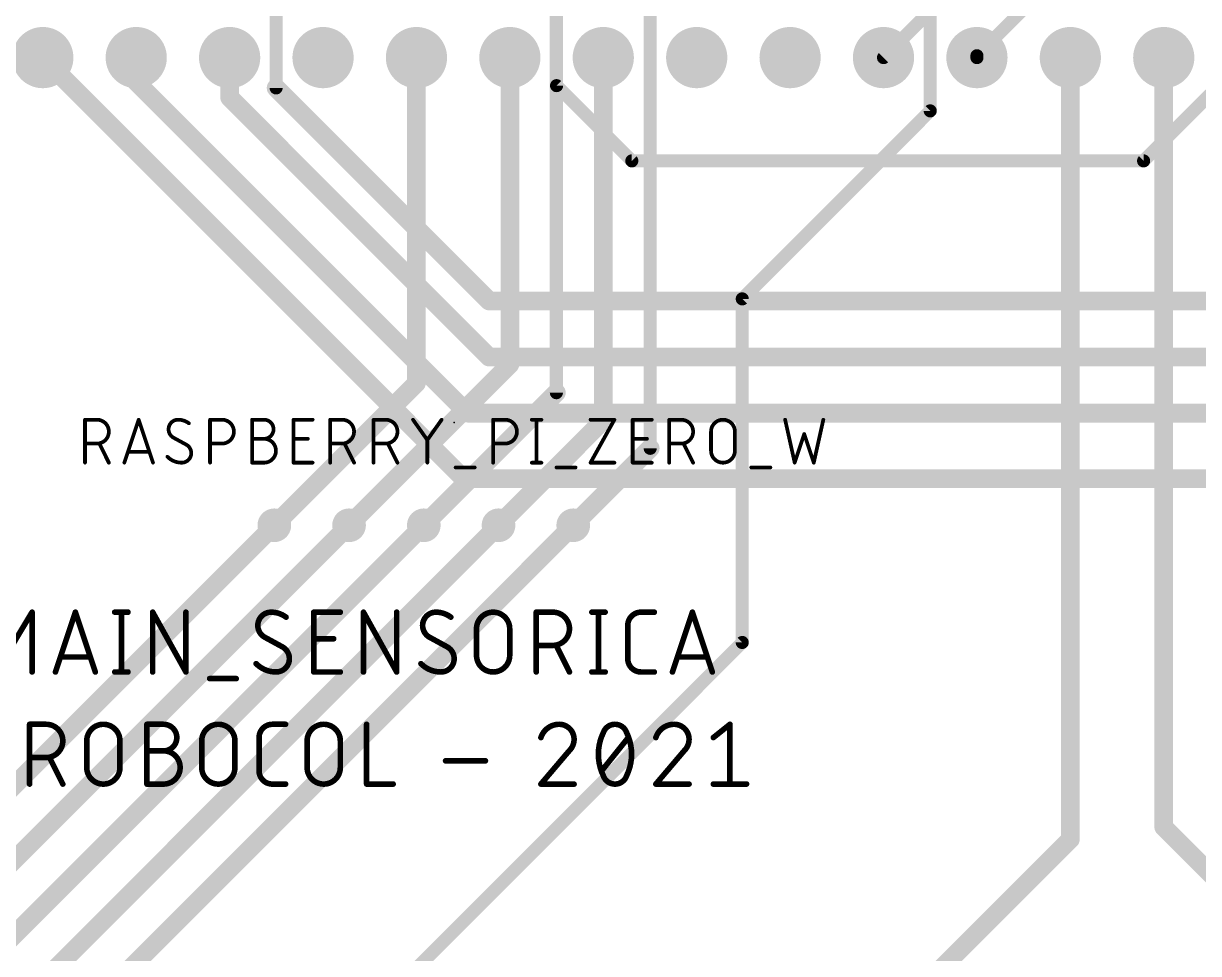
# Model space of a CAD drawing. Extents: x -0.1 to 95.8, y -0.3 to 95.8.
# Drawn here: x 24.29 to 56.24, y 25.95 to 51.23 of the extents above; entities that cross this region are included whole.
import ezdxf

# ---------------------------------------------------------------- set-up
doc = ezdxf.new("R2010")
doc.units = 0
for name, color, linetype in [('1', 12, 'CONTINUOUS'), ('16', 132, 'CONTINUOUS'), ('17', 110, 'CONTINUOUS'), ('18', 110, 'CONTINUOUS'), ('23', 53, 'CONTINUOUS'), ('25', 253, 'CONTINUOUS')]:
    doc.layers.add(name, color=color, linetype=linetype)

# ---------------------------------------------------------------- blocks, each defined once
blk = doc.blocks.new('ROUNDP')
at = {"const_width": 0.5}
blk.add_lwpolyline([(0, -0.25, 1), (0, 0.25, 1), (0, -0.25)], format="xyb", dxfattribs=at)
blk = doc.blocks.new('ROUNDV')
at = {"const_width": 0.5}
blk.add_lwpolyline([(0, -0.25, 1), (0, 0.25, 1), (0, -0.25)], format="xyb", dxfattribs=at)

msp = doc.modelspace()

# ---------------------------------------------------------------- linework, layer by layer
at = {"layer": '1'}
for points, const_width in [([(41.3352, 51.5817), (41.3352, 39.6842)], 0.3556), ([(38.7838, 51.5703), (38.7838, 41.1968)], 0.3556), ([(48.9495, 51.576), (48.9495, 48.8582)], 0.3556), ([(34.9795, 50.306), (34.9795, 41.4565)], 0.508), ([(37.5195, 50.306), (37.5195, 41.9645)], 0.508), ([(40.0595, 50.306), (40.0595, 40.4405)], 0.508), ([(52.7595, 29.052), (52.7595, 50.306)], 0.508), ([(55.2995, 29.3875), (55.2995, 50.306)], 0.508), ([(48.9495, 48.8582), (43.8384, 43.7471)], 0.3556), ([(43.8384, 34.4057), (43.8384, 43.7471)], 0.3556), ([(37.5195, 41.9645), (33.147, 37.592)], 0.508), ([(34.9795, 41.4565), (31.115, 37.592)], 0.508), ([(38.7838, 41.1968), (35.179, 37.592)], 0.508), ([(40.0595, 40.4405), (37.211, 37.592)], 0.508), ([(41.3352, 39.6842), (39.243, 37.592)], 0.508), ([(43.8384, 34.4057), (32.7787, 23.346)], 0.3556), ([(61.341, 23.346), (55.2995, 29.3875)], 0.508), ([(47.0535, 23.346), (52.7595, 29.052)], 0.508)]:
    msp.add_lwpolyline(points, dxfattribs=dict(at, const_width=const_width))
for points, const_width in [([(35.1065, 50.306, 1), (34.8525, 50.306)], 0.254), ([(37.6465, 50.306, 1), (37.3925, 50.306)], 0.254), ([(40.1865, 50.306, 1), (39.9325, 50.306)], 0.254), ([(52.8865, 50.306, 1), (52.6325, 50.306)], 0.254), ([(55.4265, 50.306, 1), (55.1725, 50.306)], 0.254), ([(48.8606, 48.8582, 1), (49.0384, 48.8582)], 0.1778), ([(49.0124, 48.7953, 1), (48.8866, 48.9211)], 0.1778), ([(43.7755, 43.81, 1), (43.9013, 43.6842)], 0.1778), ([(43.9273, 43.7471, 1), (43.7495, 43.7471)], 0.1778), ([(37.6093, 41.8747, 1), (37.4297, 42.0543)], 0.254), ([(37.3925, 41.9645, 1), (37.6465, 41.9645)], 0.254), ([(34.8525, 41.4565, 1), (35.1065, 41.4565)], 0.254), ([(35.0693, 41.3667, 1), (34.8897, 41.5463)], 0.254), ([(38.8736, 41.107, 1), (38.694, 41.2866)], 0.254), ([(38.6949, 41.1968, 1), (38.8727, 41.1968)], 0.1778), ([(40.1493, 40.3507, 1), (39.9697, 40.5303)], 0.254), ([(39.9325, 40.4405, 1), (40.1865, 40.4405)], 0.254), ([(41.425, 39.5944, 1), (41.2454, 39.774)], 0.254), ([(41.2463, 39.6842, 1), (41.4241, 39.6842)], 0.1778), ([(31.0252, 37.6818, 1), (31.2048, 37.5022)], 0.254), ([(33.0572, 37.6818, 1), (33.2368, 37.5022)], 0.254), ([(35.0892, 37.6818, 1), (35.2688, 37.5022)], 0.254), ([(37.1212, 37.6818, 1), (37.3008, 37.5022)], 0.254), ([(39.1532, 37.6818, 1), (39.3328, 37.5022)], 0.254), ([(43.9013, 34.3428, 1), (43.7755, 34.4685)], 0.1778), ([(43.7495, 34.4057, 1), (43.9273, 34.4057)], 0.1778), ([(55.3893, 29.4773, 1), (55.2097, 29.2977)], 0.254), ([(55.1725, 29.3875, 1), (55.4265, 29.3875)], 0.254), ([(52.6325, 29.052, 1), (52.8865, 29.052)], 0.254), ([(52.8493, 28.9622, 1), (52.6697, 29.1418)], 0.254)]:
    msp.add_lwpolyline(points, format="xyb", dxfattribs=dict(at, const_width=const_width))
at = {"layer": '16'}
for points, const_width in [([(31.1638, 51.5817), (31.1638, 49.4812)], 0.3556), ([(47.6795, 50.306), (48.9552, 51.5817)], 0.3556), ([(51.4952, 51.6325), (50.2195, 50.3568)], 0.3556), ([(38.7895, 51.576), (38.7895, 49.544)], 0.3556), ([(36.2635, 38.862), (24.8195, 50.306)], 0.508), ([(27.3595, 49.6456), (27.3595, 50.306)], 0.508), ([(29.8995, 50.306), (29.8995, 49.2215)], 0.508), ([(50.2195, 50.306), (50.2195, 50.3568)], 0.3556), ([(36.3651, 40.64), (27.3595, 49.6456)], 0.508), ([(31.1638, 49.4812), (36.957, 43.688)], 0.508), ([(40.8355, 47.498), (38.7895, 49.544)], 0.3556), ([(36.957, 42.164), (29.8995, 49.2215)], 0.508), ([(54.7516, 47.498), (56.5638, 49.3102)], 0.3556), ([(54.7516, 47.498), (40.8355, 47.498)], 0.3556), ([(66.635, 43.688), (36.957, 43.688)], 0.508), ([(65.659, 42.164), (36.957, 42.164)], 0.508), ([(64.683, 40.64), (36.3651, 40.64)], 0.508), ([(63.961, 38.862), (36.2635, 38.862)], 0.508), ([(17.907, 24.384), (31.115, 37.592)], 0.508), ([(19.177, 23.622), (33.147, 37.592)], 0.508), ([(35.179, 37.592), (20.447, 22.86)], 0.508), ([(21.717, 22.098), (37.211, 37.592)], 0.508), ([(22.987, 21.336), (39.243, 37.592)], 0.508)]:
    msp.add_lwpolyline(points, dxfattribs=dict(at, const_width=const_width))
for points, const_width in [([(24.9093, 50.3958, 1), (24.7297, 50.2162)], 0.254), ([(27.4865, 50.306, 1), (27.2325, 50.306)], 0.254), ([(30.0265, 50.306, 1), (29.7725, 50.306)], 0.254), ([(50.1566, 50.4197, 1), (50.2824, 50.2939)], 0.1778), ([(50.3084, 50.3568, 1), (50.1306, 50.3568)], 0.1778), ([(47.6166, 50.3689, 1), (47.7424, 50.2431)], 0.1778), ([(50.1306, 50.306, 1), (50.3084, 50.306)], 0.1778), ([(27.4493, 49.7354, 1), (27.2697, 49.5558)], 0.254), ([(27.2325, 49.6456, 1), (27.4865, 49.6456)], 0.254), ([(31.2536, 49.571, 1), (31.074, 49.3914)], 0.254), ([(31.0749, 49.4812, 1), (31.2527, 49.4812)], 0.1778), ([(38.8524, 49.6069, 1), (38.7266, 49.4811)], 0.1778), ([(38.7006, 49.544, 1), (38.8784, 49.544)], 0.1778), ([(29.9893, 49.3113, 1), (29.8097, 49.1317)], 0.254), ([(29.7725, 49.2215, 1), (30.0265, 49.2215)], 0.254), ([(40.8355, 47.5869, 1), (40.8355, 47.4091)], 0.1778), ([(40.7726, 47.4351, 1), (40.8984, 47.5609)], 0.1778), ([(54.6887, 47.5609, 1), (54.8144, 47.4351)], 0.1778), ([(54.7516, 47.4091, 1), (54.7516, 47.5869)], 0.1778), ([(36.957, 43.815, 1), (36.957, 43.561)], 0.254), ([(36.8672, 43.5982, 1), (37.0468, 43.7778)], 0.254), ([(36.957, 42.291, 1), (36.957, 42.037)], 0.254), ([(36.8672, 42.0742, 1), (37.0468, 42.2538)], 0.254), ([(36.3651, 40.767, 1), (36.3651, 40.513)], 0.254), ([(36.2753, 40.5502, 1), (36.4549, 40.7298)], 0.254), ([(36.2635, 38.989, 1), (36.2635, 38.735)], 0.254), ([(36.1737, 38.7722, 1), (36.3533, 38.9518)], 0.254), ([(31.2048, 37.5022, 1), (31.0252, 37.6818)], 0.254), ([(33.2368, 37.5022, 1), (33.0572, 37.6818)], 0.254), ([(35.2688, 37.5022, 1), (35.0892, 37.6818)], 0.254), ([(37.3008, 37.5022, 1), (37.1212, 37.6818)], 0.254), ([(39.3328, 37.5022, 1), (39.1532, 37.6818)], 0.254)]:
    msp.add_lwpolyline(points, format="xyb", dxfattribs=dict(at, const_width=const_width))
at = {"layer": '23'}
msp.add_point((36.0045, 40.386), dxfattribs=at)
at = {"layer": '25'}
for points, const_width in [([(25.966, 39.2938), (25.966, 40.4622)], 0.1016), ([(25.966, 40.4622), (26.2906, 40.4622)], 0.1016), ([(27.0368, 39.2938), (27.4262, 40.4622)], 0.1016), ([(27.4262, 40.4622), (27.8157, 39.2938)], 0.1016), ([(29.3665, 39.2938), (29.3665, 40.4622)], 0.1016), ([(29.3665, 40.4622), (29.691, 40.4622)], 0.1016), ([(30.5095, 39.2938), (30.5095, 40.4622)], 0.1016), ([(30.5095, 40.4622), (30.834, 40.4622)], 0.1016), ([(31.6378, 39.2938), (31.6378, 40.4622)], 0.1016), ([(31.6378, 40.4622), (32.1571, 40.4622)], 0.1016), ([(32.6335, 39.2938), (32.6335, 40.4622)], 0.1016), ([(32.6335, 40.4622), (32.9581, 40.4622)], 0.1016), ([(33.8146, 39.2938), (33.8146, 40.4622)], 0.1016), ([(33.8146, 40.4622), (34.1392, 40.4622)], 0.1016), ([(34.8853, 40.4622), (35.2748, 39.9105)], 0.1016), ([(35.2748, 39.9105), (35.6643, 40.4622)], 0.1016), ([(37.0627, 39.2938), (37.0627, 40.4622)], 0.1016), ([(37.0627, 40.4622), (37.3872, 40.4622)], 0.1016), ([(38.1168, 40.4622), (38.3764, 40.4622)], 0.1016), ([(38.2466, 40.4622), (38.2466, 39.2938)], 0.1016), ([(39.7127, 40.4622), (40.3619, 40.4622)], 0.1016), ([(40.3619, 40.4622), (39.7127, 39.2938)], 0.1016), ([(40.858, 39.2938), (40.858, 40.4622)], 0.1016), ([(40.858, 40.4622), (41.3773, 40.4622)], 0.1016), ([(41.8537, 39.2938), (41.8537, 40.4622)], 0.1016), ([(41.8537, 40.4622), (42.1783, 40.4622)], 0.1016), ([(45.0044, 40.4622), (45.264, 39.2938)], 0.1016), ([(45.7833, 39.2938), (46.043, 40.4622)], 0.1016), ([(28.7258, 39.7806), (28.3688, 39.9754)], 0.1016), ([(30.5095, 39.9429), (30.834, 39.9429)], 0.1016), ([(31.6378, 39.9429), (32.0273, 39.9429)], 0.1016), ([(35.2748, 39.2938), (35.2748, 39.9105)], 0.1016), ([(40.858, 39.9429), (41.2475, 39.9429)], 0.1016), ([(42.9893, 39.6184), (42.9893, 40.1376)], 0.1016), ([(43.6384, 40.1376), (43.6384, 39.6184)], 0.1016), ([(45.264, 39.2938), (45.5237, 40.0727)], 0.1016), ([(45.5237, 40.0727), (45.7833, 39.2938)], 0.1016), ([(26.2906, 39.8131), (25.966, 39.8131)], 0.1016), ([(26.6151, 39.2938), (26.3555, 39.8131)], 0.1016), ([(27.7183, 39.5859), (27.1341, 39.5859)], 0.1016), ([(29.691, 39.8131), (29.3665, 39.8131)], 0.1016), ([(32.9581, 39.8131), (32.6335, 39.8131)], 0.1016), ([(33.2826, 39.2938), (33.023, 39.8131)], 0.1016), ([(34.1392, 39.8131), (33.8146, 39.8131)], 0.1016), ([(34.4637, 39.2938), (34.2041, 39.8131)], 0.1016), ([(37.3872, 39.8131), (37.0627, 39.8131)], 0.1016), ([(42.1783, 39.8131), (41.8537, 39.8131)], 0.1016), ([(42.5028, 39.2938), (42.2432, 39.8131)], 0.1016), ([(30.834, 39.2938), (30.5095, 39.2938)], 0.1016), ([(32.1571, 39.2938), (31.6378, 39.2938)], 0.1016), ([(38.1168, 39.2938), (38.3764, 39.2938)], 0.1016), ([(39.7127, 39.2938), (40.3619, 39.2938)], 0.1016), ([(41.3773, 39.2938), (40.858, 39.2938)], 0.1016), ([(36.0439, 39.164), (36.5631, 39.164)], 0.1016), ([(38.7871, 39.164), (39.3063, 39.164)], 0.1016), ([(44.0829, 39.164), (44.6022, 39.164)], 0.1016), ([(23.9861, 34.3267), (24.5279, 35.2298)], 0.1524), ([(24.5279, 35.2298), (24.5279, 33.6042)], 0.1524), ([(25.1636, 33.6042), (25.7055, 35.2298)], 0.1524), ([(25.7055, 35.2298), (26.2474, 33.6042)], 0.1524), ([(26.7754, 35.2298), (27.1366, 35.2298)], 0.1524), ([(26.956, 35.2298), (26.956, 33.6042)], 0.1524), ([(27.807, 33.6042), (27.807, 35.2298)], 0.1524), ([(27.807, 35.2298), (28.7102, 33.6042)], 0.1524), ([(28.7102, 33.6042), (28.7102, 35.2298)], 0.1524), ([(32.1868, 33.6042), (32.1868, 35.2298)], 0.1524), ([(32.1868, 35.2298), (32.9093, 35.2298)], 0.1524), ([(33.5385, 33.6042), (33.5385, 35.2298)], 0.1524), ([(33.5385, 35.2298), (34.4416, 33.6042)], 0.1524), ([(34.4416, 33.6042), (34.4416, 35.2298)], 0.1524), ([(38.237, 33.6042), (38.237, 35.2298)], 0.1524), ([(38.237, 35.2298), (38.6886, 35.2298)], 0.1524), ([(39.7493, 35.2298), (40.1105, 35.2298)], 0.1524), ([(39.9299, 35.2298), (39.9299, 33.6042)], 0.1524), ([(41.0862, 35.2298), (41.4474, 35.2298)], 0.1524), ([(41.9412, 33.6042), (42.483, 35.2298)], 0.1524), ([(42.483, 35.2298), (43.0249, 33.6042)], 0.1524), ([(36.6126, 34.0558), (36.6126, 34.7782)], 0.1524), ([(37.5158, 34.7782), (37.5158, 34.0558)], 0.1524), ([(40.7249, 33.9654), (40.7249, 34.8686)], 0.1524), ([(31.3432, 34.2815), (30.8464, 34.5525)], 0.1524), ([(32.1868, 34.5073), (32.7286, 34.5073)], 0.1524), ([(35.8241, 34.2815), (35.3274, 34.5525)], 0.1524), ([(38.6886, 34.3267), (38.237, 34.3267)], 0.1524), ([(39.1401, 33.6042), (38.7789, 34.3267)], 0.1524), ([(26.1119, 34.0106), (25.2991, 34.0106)], 0.1524), ([(42.8894, 34.0106), (42.0766, 34.0106)], 0.1524), ([(26.7754, 33.6042), (27.1366, 33.6042)], 0.1524), ([(32.9093, 33.6042), (32.1868, 33.6042)], 0.1524), ([(39.7493, 33.6042), (40.1105, 33.6042)], 0.1524), ([(41.4474, 33.6042), (41.0862, 33.6042)], 0.1524), ([(29.3563, 33.4236), (30.0788, 33.4236)], 0.1524), ([(24.4602, 30.5562), (24.4602, 32.1818)], 0.1524), ([(24.4602, 32.1818), (24.9118, 32.1818)], 0.1524), ([(27.6505, 30.5562), (27.6505, 32.1818)], 0.1524), ([(27.6505, 32.1818), (28.102, 32.1818)], 0.1524), ([(31.0608, 32.1818), (31.4221, 32.1818)], 0.1524), ([(33.6243, 32.1818), (33.6243, 30.5562)], 0.1524), ([(43.0522, 31.8206), (43.5037, 32.1818)], 0.1524), ([(43.5037, 32.1818), (43.5037, 30.5562)], 0.1524), ([(26.0142, 31.0078), (26.0142, 31.7302)], 0.1524), ([(26.9173, 31.7302), (26.9173, 31.0078)], 0.1524), ([(29.1404, 31.0078), (29.1404, 31.7302)], 0.1524), ([(30.0435, 31.7302), (30.0435, 31.0078)], 0.1524), ([(30.6996, 30.9174), (30.6996, 31.8206)], 0.1524), ([(32.0061, 31.0078), (32.0061, 31.7302)], 0.1524), ([(32.9092, 31.7302), (32.9092, 31.0078)], 0.1524), ([(40.0163, 30.9174), (40.7387, 31.8206)], 0.1524), ([(24.9118, 31.2787), (24.4602, 31.2787)], 0.1524), ([(25.3633, 30.5562), (25.0021, 31.2787)], 0.1524), ([(27.6505, 31.4593), (28.102, 31.4593)], 0.1524), ([(39.1305, 31.4593), (38.3628, 30.5562)], 0.1524), ([(42.2567, 31.4593), (41.4891, 30.5562)], 0.1524), ([(35.7715, 31.1884), (36.8553, 31.1884)], 0.1524), ([(28.102, 30.5562), (27.6505, 30.5562)], 0.1524), ([(31.4221, 30.5562), (31.0608, 30.5562)], 0.1524), ([(33.6243, 30.5562), (34.3468, 30.5562)], 0.1524), ([(38.3628, 30.5562), (39.2659, 30.5562)], 0.1524), ([(41.4891, 30.5562), (42.3922, 30.5562)], 0.1524), ([(43.0522, 30.5562), (43.9553, 30.5562)], 0.1524)]:
    msp.add_lwpolyline(points, dxfattribs=dict(at, const_width=const_width))
for points, const_width in [([(25.9914, 40.4622, 1), (25.9406, 40.4622)], 0.0508), ([(25.966, 40.4876, 1), (25.966, 40.4368)], 0.0508), ([(26.2906, 39.8131, 1), (26.2906, 40.4622)], 0.1016), ([(26.2906, 40.4876, 1), (26.2906, 40.4368)], 0.0508), ([(26.2906, 40.4368, 1), (26.2906, 40.4876)], 0.0508), ([(27.4503, 40.4702, 1), (27.4021, 40.4542)], 0.0508), ([(27.4503, 40.4542, 1), (27.4021, 40.4702)], 0.0508), ([(28.4987, 40.4622, 0.4142), (28.239, 40.2026)], 0.1016), ([(28.7908, 40.3648, 0.1623), (28.4987, 40.4622)], 0.1016), ([(28.4987, 40.4876, 1), (28.4987, 40.4368)], 0.0508), ([(28.4987, 40.4368, 1), (28.4987, 40.4876)], 0.0508), ([(28.7755, 40.3445, 1), (28.806, 40.3852)], 0.0508), ([(29.3919, 40.4622, 1), (29.3411, 40.4622)], 0.0508), ([(29.3665, 40.4876, 1), (29.3665, 40.4368)], 0.0508), ([(29.691, 39.8131, 1), (29.691, 40.4622)], 0.1016), ([(29.691, 40.4876, 1), (29.691, 40.4368)], 0.0508), ([(29.691, 40.4368, 1), (29.691, 40.4876)], 0.0508), ([(30.5349, 40.4622, 1), (30.4841, 40.4622)], 0.0508), ([(30.5095, 40.4876, 1), (30.5095, 40.4368)], 0.0508), ([(30.834, 39.9429, 1), (30.834, 40.4622)], 0.1016), ([(30.834, 40.4876, 1), (30.834, 40.4368)], 0.0508), ([(30.834, 40.4368, 1), (30.834, 40.4876)], 0.0508), ([(31.6632, 40.4622, 1), (31.6124, 40.4622)], 0.0508), ([(31.6378, 40.4876, 1), (31.6378, 40.4368)], 0.0508), ([(32.1571, 40.4368, 1), (32.1571, 40.4876)], 0.0508), ([(32.6589, 40.4622, 1), (32.6081, 40.4622)], 0.0508), ([(32.6335, 40.4876, 1), (32.6335, 40.4368)], 0.0508), ([(32.9581, 39.8131, 1), (32.9581, 40.4622)], 0.1016), ([(32.9581, 40.4876, 1), (32.9581, 40.4368)], 0.0508), ([(32.9581, 40.4368, 1), (32.9581, 40.4876)], 0.0508), ([(33.84, 40.4622, 1), (33.7892, 40.4622)], 0.0508), ([(33.8146, 40.4876, 1), (33.8146, 40.4368)], 0.0508), ([(34.1392, 39.8131, 1), (34.1392, 40.4622)], 0.1016), ([(34.1392, 40.4876, 1), (34.1392, 40.4368)], 0.0508), ([(34.1392, 40.4368, 1), (34.1392, 40.4876)], 0.0508), ([(34.9061, 40.4768, 1), (34.8646, 40.4476)], 0.0508), ([(35.685, 40.4476, 1), (35.6435, 40.4768)], 0.0508), ([(37.0881, 40.4622, 1), (37.0373, 40.4622)], 0.0508), ([(37.0627, 40.4876, 1), (37.0627, 40.4368)], 0.0508), ([(37.3872, 39.8131, 1), (37.3872, 40.4622)], 0.1016), ([(37.3872, 40.4876, 1), (37.3872, 40.4368)], 0.0508), ([(37.3872, 40.4368, 1), (37.3872, 40.4876)], 0.0508), ([(38.1168, 40.4876, 1), (38.1168, 40.4368)], 0.0508), ([(38.272, 40.4622, 1), (38.2212, 40.4622)], 0.0508), ([(38.3764, 40.4368, 1), (38.3764, 40.4876)], 0.0508), ([(39.7127, 40.4876, 1), (39.7127, 40.4368)], 0.0508), ([(40.3841, 40.4499, 1), (40.3396, 40.4745)], 0.0508), ([(40.3619, 40.4368, 1), (40.3619, 40.4876)], 0.0508), ([(40.8834, 40.4622, 1), (40.8326, 40.4622)], 0.0508), ([(40.858, 40.4876, 1), (40.858, 40.4368)], 0.0508), ([(41.3773, 40.4368, 1), (41.3773, 40.4876)], 0.0508), ([(41.8791, 40.4622, 1), (41.8283, 40.4622)], 0.0508), ([(41.8537, 40.4876, 1), (41.8537, 40.4368)], 0.0508), ([(42.1783, 39.8131, 1), (42.1783, 40.4622)], 0.1016), ([(42.1783, 40.4876, 1), (42.1783, 40.4368)], 0.0508), ([(42.1783, 40.4368, 1), (42.1783, 40.4876)], 0.0508), ([(43.6384, 40.1376, 1), (42.9893, 40.1376)], 0.1016), ([(45.0292, 40.4677, 1), (44.9796, 40.4567)], 0.0508), ([(46.0678, 40.4567, 1), (46.0182, 40.4677)], 0.0508), ([(28.239, 40.2026, 0.2656), (28.3688, 39.9754)], 0.1016), ([(28.2644, 40.2026, 1), (28.2136, 40.2026)], 0.0508), ([(28.2136, 40.2026, 1), (28.2644, 40.2026)], 0.0508), ([(28.381, 39.9977, 1), (28.3567, 39.9531)], 0.0508), ([(28.3559, 39.9535, 1), (28.3817, 39.9972)], 0.0508), ([(30.5095, 39.9683, 1), (30.5095, 39.9175)], 0.0508), ([(30.834, 39.2938, 1), (30.834, 39.9429)], 0.1016), ([(30.834, 39.9683, 1), (30.834, 39.9175)], 0.0508), ([(30.834, 39.9683, 1), (30.834, 39.9175)], 0.0508), ([(30.834, 39.9175, 1), (30.834, 39.9683)], 0.0508), ([(31.6378, 39.9683, 1), (31.6378, 39.9175)], 0.0508), ([(32.0273, 39.9175, 1), (32.0273, 39.9683)], 0.0508), ([(35.3002, 39.9105, 1), (35.2494, 39.9105)], 0.0508), ([(35.254, 39.9251, 1), (35.2956, 39.8958)], 0.0508), ([(35.254, 39.8958, 1), (35.2956, 39.9251)], 0.0508), ([(40.858, 39.9683, 1), (40.858, 39.9175)], 0.0508), ([(41.2475, 39.9175, 1), (41.2475, 39.9683)], 0.0508), ([(43.0147, 40.1376, 1), (42.9639, 40.1376)], 0.0508), ([(42.9639, 40.1376, 1), (43.0147, 40.1376)], 0.0508), ([(43.6638, 40.1376, 1), (43.613, 40.1376)], 0.0508), ([(43.613, 40.1376, 1), (43.6638, 40.1376)], 0.0508), ([(45.5478, 40.0808, 1), (45.4996, 40.0647)], 0.0508), ([(45.5478, 40.0647, 1), (45.4996, 40.0808)], 0.0508), ([(25.966, 39.8385, 1), (25.966, 39.7877)], 0.0508), ([(26.2906, 39.8385, 1), (26.2906, 39.7877)], 0.0508), ([(26.2906, 39.7877, 1), (26.2906, 39.8385)], 0.0508), ([(26.3782, 39.8244, 1), (26.3328, 39.8017)], 0.0508), ([(27.1341, 39.6113, 1), (27.1341, 39.5605)], 0.0508), ([(27.7183, 39.5605, 1), (27.7183, 39.6113)], 0.0508), ([(28.8557, 39.5534, 0.2656), (28.7258, 39.7806)], 0.1016), ([(28.7387, 39.8025, 1), (28.713, 39.7587)], 0.0508), ([(28.7137, 39.7583, 1), (28.738, 39.8029)], 0.0508), ([(29.3665, 39.8385, 1), (29.3665, 39.7877)], 0.0508), ([(29.691, 39.8385, 1), (29.691, 39.7877)], 0.0508), ([(29.691, 39.7877, 1), (29.691, 39.8385)], 0.0508), ([(32.6335, 39.8385, 1), (32.6335, 39.7877)], 0.0508), ([(32.9581, 39.8385, 1), (32.9581, 39.7877)], 0.0508), ([(32.9581, 39.7877, 1), (32.9581, 39.8385)], 0.0508), ([(33.0457, 39.8244, 1), (33.0003, 39.8017)], 0.0508), ([(33.8146, 39.8385, 1), (33.8146, 39.7877)], 0.0508), ([(34.1392, 39.8385, 1), (34.1392, 39.7877)], 0.0508), ([(34.1392, 39.7877, 1), (34.1392, 39.8385)], 0.0508), ([(34.2268, 39.8244, 1), (34.1814, 39.8017)], 0.0508), ([(37.0627, 39.8385, 1), (37.0627, 39.7877)], 0.0508), ([(37.3872, 39.8385, 1), (37.3872, 39.7877)], 0.0508), ([(37.3872, 39.7877, 1), (37.3872, 39.8385)], 0.0508), ([(41.8537, 39.8385, 1), (41.8537, 39.7877)], 0.0508), ([(42.1783, 39.8385, 1), (42.1783, 39.7877)], 0.0508), ([(42.1783, 39.7877, 1), (42.1783, 39.8385)], 0.0508), ([(42.2659, 39.8244, 1), (42.2204, 39.8017)], 0.0508), ([(42.9893, 39.6184, 1), (43.6384, 39.6184)], 0.1016), ([(43.0147, 39.6184, 1), (42.9639, 39.6184)], 0.0508), ([(42.9639, 39.6184, 1), (43.0147, 39.6184)], 0.0508), ([(43.6638, 39.6184, 1), (43.613, 39.6184)], 0.0508), ([(43.613, 39.6184, 1), (43.6638, 39.6184)], 0.0508), ([(25.9406, 39.2938, 1), (25.9914, 39.2938)], 0.0508), ([(26.5924, 39.2824, 1), (26.6379, 39.3052)], 0.0508), ([(27.0127, 39.3018, 1), (27.0608, 39.2858)], 0.0508), ([(27.7916, 39.2858, 1), (27.8398, 39.3018)], 0.0508), ([(28.2246, 39.474, 1), (28.1885, 39.4382)], 0.0508), ([(28.2066, 39.4561, 0.2), (28.596, 39.2938)], 0.1016), ([(28.596, 39.2938, 0.4142), (28.8557, 39.5534)], 0.1016), ([(28.596, 39.3192, 1), (28.596, 39.2684)], 0.0508), ([(28.596, 39.2684, 1), (28.596, 39.3192)], 0.0508), ([(28.8811, 39.5534, 1), (28.8303, 39.5534)], 0.0508), ([(28.8303, 39.5534, 1), (28.8811, 39.5534)], 0.0508), ([(29.3411, 39.2938, 1), (29.3919, 39.2938)], 0.0508), ([(30.5095, 39.3192, 1), (30.5095, 39.2684)], 0.0508), ([(30.4841, 39.2938, 1), (30.5349, 39.2938)], 0.0508), ([(30.834, 39.3192, 1), (30.834, 39.2684)], 0.0508), ([(30.834, 39.2684, 1), (30.834, 39.3192)], 0.0508), ([(31.6378, 39.3192, 1), (31.6378, 39.2684)], 0.0508), ([(31.6124, 39.2938, 1), (31.6632, 39.2938)], 0.0508), ([(32.1571, 39.2684, 1), (32.1571, 39.3192)], 0.0508), ([(32.6081, 39.2938, 1), (32.6589, 39.2938)], 0.0508), ([(33.2599, 39.2824, 1), (33.3053, 39.3052)], 0.0508), ([(33.7892, 39.2938, 1), (33.84, 39.2938)], 0.0508), ([(34.441, 39.2824, 1), (34.4864, 39.3052)], 0.0508), ([(35.2494, 39.2938, 1), (35.3002, 39.2938)], 0.0508), ([(37.0373, 39.2938, 1), (37.0881, 39.2938)], 0.0508), ([(38.1168, 39.3192, 1), (38.1168, 39.2684)], 0.0508), ([(38.2212, 39.2938, 1), (38.272, 39.2938)], 0.0508), ([(38.3764, 39.2684, 1), (38.3764, 39.3192)], 0.0508), ([(39.7127, 39.3192, 1), (39.7127, 39.2684)], 0.0508), ([(39.6905, 39.3061, 1), (39.7349, 39.2815)], 0.0508), ([(40.3619, 39.2684, 1), (40.3619, 39.3192)], 0.0508), ([(40.858, 39.3192, 1), (40.858, 39.2684)], 0.0508), ([(40.8326, 39.2938, 1), (40.8834, 39.2938)], 0.0508), ([(41.3773, 39.2684, 1), (41.3773, 39.3192)], 0.0508), ([(41.8283, 39.2938, 1), (41.8791, 39.2938)], 0.0508), ([(42.4801, 39.2824, 1), (42.5255, 39.3052)], 0.0508), ([(45.2399, 39.3018, 1), (45.2881, 39.2858)], 0.0508), ([(45.2392, 39.2883, 1), (45.2888, 39.2993)], 0.0508), ([(45.7585, 39.2993, 1), (45.8081, 39.2883)], 0.0508), ([(45.7592, 39.2858, 1), (45.8074, 39.3018)], 0.0508), ([(36.0439, 39.1894, 1), (36.0439, 39.1386)], 0.0508), ([(36.5631, 39.1386, 1), (36.5631, 39.1894)], 0.0508), ([(38.7871, 39.1894, 1), (38.7871, 39.1386)], 0.0508), ([(39.3063, 39.1386, 1), (39.3063, 39.1894)], 0.0508), ([(44.0829, 39.1894, 1), (44.0829, 39.1386)], 0.0508), ([(44.6022, 39.1386, 1), (44.6022, 39.1894)], 0.0508), ([(24.566, 35.2298, 1), (24.4898, 35.2298)], 0.0762), ([(24.5606, 35.2102, 1), (24.4953, 35.2494)], 0.0762), ([(25.7416, 35.2418, 1), (25.6694, 35.2178)], 0.0762), ([(25.7416, 35.2178, 1), (25.6694, 35.2418)], 0.0762), ([(26.7754, 35.2679, 1), (26.7754, 35.1917)], 0.0762), ([(26.9941, 35.2298, 1), (26.9179, 35.2298)], 0.0762), ([(27.1366, 35.1917, 1), (27.1366, 35.2679)], 0.0762), ([(27.8451, 35.2298, 1), (27.7689, 35.2298)], 0.0762), ([(27.8404, 35.2483, 1), (27.7737, 35.2113)], 0.0762), ([(28.7483, 35.2298, 1), (28.6721, 35.2298)], 0.0762), ([(31.0271, 35.2298, 0.4142), (30.6658, 34.8686)], 0.1524), ([(31.4335, 35.0943, 0.1623), (31.0271, 35.2298)], 0.1524), ([(31.0271, 35.2679, 1), (31.0271, 35.1917)], 0.0762), ([(31.0271, 35.1917, 1), (31.0271, 35.2679)], 0.0762), ([(31.4106, 35.0639, 1), (31.4563, 35.1248)], 0.0762), ([(32.2249, 35.2298, 1), (32.1487, 35.2298)], 0.0762), ([(32.1868, 35.2679, 1), (32.1868, 35.1917)], 0.0762), ([(32.9093, 35.1917, 1), (32.9093, 35.2679)], 0.0762), ([(33.5766, 35.2298, 1), (33.5004, 35.2298)], 0.0762), ([(33.5718, 35.2483, 1), (33.5052, 35.2113)], 0.0762), ([(34.4797, 35.2298, 1), (34.4035, 35.2298)], 0.0762), ([(35.508, 35.2298, 0.4142), (35.1468, 34.8686)], 0.1524), ([(35.9144, 35.0943, 0.1623), (35.508, 35.2298)], 0.1524), ([(35.508, 35.2679, 1), (35.508, 35.1917)], 0.0762), ([(35.508, 35.1917, 1), (35.508, 35.2679)], 0.0762), ([(35.8916, 35.0639, 1), (35.9373, 35.1248)], 0.0762), ([(37.5157, 34.7782, 1), (36.6126, 34.7782)], 0.1524), ([(38.2751, 35.2298, 1), (38.1989, 35.2298)], 0.0762), ([(38.237, 35.2679, 1), (38.237, 35.1917)], 0.0762), ([(38.6886, 34.3267, 1), (38.6886, 35.2298)], 0.1524), ([(38.6886, 35.2679, 1), (38.6886, 35.1917)], 0.0762), ([(38.6886, 35.1917, 1), (38.6886, 35.2679)], 0.0762), ([(39.7493, 35.2679, 1), (39.7493, 35.1917)], 0.0762), ([(39.968, 35.2298, 1), (39.8918, 35.2298)], 0.0762), ([(40.1105, 35.1917, 1), (40.1105, 35.2679)], 0.0762), ([(41.0862, 35.2298, 0.4142), (40.7249, 34.8686)], 0.1524), ([(41.0862, 35.2679, 1), (41.0862, 35.1917)], 0.0762), ([(41.0862, 35.1917, 1), (41.0862, 35.2679)], 0.0762), ([(41.4474, 35.1917, 1), (41.4474, 35.2679)], 0.0762), ([(42.5192, 35.2418, 1), (42.4469, 35.2178)], 0.0762), ([(42.5192, 35.2178, 1), (42.4469, 35.2418)], 0.0762), ([(30.6658, 34.8686, 0.2656), (30.8464, 34.5525)], 0.1524), ([(30.7039, 34.8686, 1), (30.6277, 34.8686)], 0.0762), ([(30.6277, 34.8686, 1), (30.7039, 34.8686)], 0.0762), ([(35.1468, 34.8686, 0.2656), (35.3274, 34.5525)], 0.1524), ([(35.1849, 34.8686, 1), (35.1087, 34.8686)], 0.0762), ([(35.1087, 34.8686, 1), (35.1849, 34.8686)], 0.0762), ([(36.6507, 34.7782, 1), (36.5745, 34.7782)], 0.0762), ([(37.5539, 34.7782, 1), (37.4777, 34.7782)], 0.0762), ([(40.763, 34.8686, 1), (40.6868, 34.8686)], 0.0762), ([(40.6868, 34.8686, 1), (40.763, 34.8686)], 0.0762), ([(30.8647, 34.5859, 1), (30.8282, 34.519)], 0.0762), ([(30.8271, 34.5196, 1), (30.8658, 34.5853)], 0.0762), ([(32.1868, 34.5454, 1), (32.1868, 34.4692)], 0.0762), ([(32.7286, 34.4692, 1), (32.7286, 34.5454)], 0.0762), ([(35.3456, 34.5859, 1), (35.3092, 34.519)], 0.0762), ([(35.3081, 34.5196, 1), (35.3467, 34.5853)], 0.0762), ([(36.5745, 34.7782, 1), (36.6507, 34.7782)], 0.0762), ([(37.4776, 34.7782, 1), (37.5538, 34.7782)], 0.0762), ([(31.3625, 34.3144, 1), (31.3238, 34.2487)], 0.0762), ([(31.5238, 33.9654, 0.2656), (31.3432, 34.2815)], 0.1524), ([(31.3249, 34.2481, 1), (31.3614, 34.315)], 0.0762), ([(35.8435, 34.3144, 1), (35.8048, 34.2487)], 0.0762), ([(36.0047, 33.9654, 0.2656), (35.8241, 34.2815)], 0.1524), ([(35.8059, 34.2481, 1), (35.8424, 34.315)], 0.0762), ([(38.237, 34.3648, 1), (38.237, 34.2886)], 0.0762), ([(38.6886, 34.3648, 1), (38.6886, 34.2886)], 0.0762), ([(38.6886, 34.2886, 1), (38.6886, 34.3648)], 0.0762), ([(38.813, 34.3437, 1), (38.7448, 34.3096)], 0.0762), ([(25.2991, 34.0487, 1), (25.2991, 33.9725)], 0.0762), ([(26.1119, 33.9725, 1), (26.1119, 34.0487)], 0.0762), ([(30.6477, 33.8568, 1), (30.5936, 33.8031)], 0.0762), ([(30.6207, 33.83, 0.2), (31.1625, 33.6042)], 0.1524), ([(31.1625, 33.6042, 0.4142), (31.5238, 33.9654)], 0.1524), ([(31.5619, 33.9654, 1), (31.4857, 33.9654)], 0.0762), ([(31.4857, 33.9654, 1), (31.5619, 33.9654)], 0.0762), ([(35.1016, 33.83, 0.2), (35.6435, 33.6042)], 0.1524), ([(35.1287, 33.8568, 1), (35.0746, 33.8031)], 0.0762), ([(35.6435, 33.6042, 0.4142), (36.0047, 33.9654)], 0.1524), ([(36.0428, 33.9654, 1), (35.9666, 33.9654)], 0.0762), ([(35.9666, 33.9654, 1), (36.0428, 33.9654)], 0.0762), ([(36.6126, 34.0558, 1), (37.5158, 34.0558)], 0.1524), ([(36.6507, 34.0558, 1), (36.5745, 34.0558)], 0.0762), ([(36.5745, 34.0558, 1), (36.6507, 34.0558)], 0.0762), ([(37.5539, 34.0558, 1), (37.4777, 34.0558)], 0.0762), ([(37.4777, 34.0558, 1), (37.5539, 34.0558)], 0.0762), ([(40.7249, 33.9654, 0.4142), (41.0862, 33.6042)], 0.1524), ([(40.763, 33.9654, 1), (40.6868, 33.9654)], 0.0762), ([(40.6868, 33.9654, 1), (40.763, 33.9654)], 0.0762), ([(42.0766, 34.0487, 1), (42.0766, 33.9725)], 0.0762), ([(42.8894, 33.9725, 1), (42.8894, 34.0487)], 0.0762), ([(24.4898, 33.6042, 1), (24.566, 33.6042)], 0.0762), ([(25.1275, 33.6162, 1), (25.1998, 33.5922)], 0.0762), ([(26.2112, 33.5922, 1), (26.2835, 33.6162)], 0.0762), ([(26.7754, 33.6423, 1), (26.7754, 33.5661)], 0.0762), ([(26.9179, 33.6042, 1), (26.9941, 33.6042)], 0.0762), ([(27.1366, 33.5661, 1), (27.1366, 33.6423)], 0.0762), ([(27.7689, 33.6042, 1), (27.8451, 33.6042)], 0.0762), ([(28.6721, 33.6042, 1), (28.7483, 33.6042)], 0.0762), ([(28.6769, 33.5857, 1), (28.7435, 33.6227)], 0.0762), ([(31.1625, 33.6423, 1), (31.1625, 33.5661)], 0.0762), ([(31.1625, 33.5661, 1), (31.1625, 33.6423)], 0.0762), ([(32.1868, 33.6423, 1), (32.1868, 33.5661)], 0.0762), ([(32.1487, 33.6042, 1), (32.2249, 33.6042)], 0.0762), ([(32.9093, 33.5661, 1), (32.9093, 33.6423)], 0.0762), ([(33.5004, 33.6042, 1), (33.5766, 33.6042)], 0.0762), ([(34.4035, 33.6042, 1), (34.4797, 33.6042)], 0.0762), ([(34.4083, 33.5857, 1), (34.4749, 33.6227)], 0.0762), ([(35.6435, 33.6423, 1), (35.6435, 33.5661)], 0.0762), ([(35.6435, 33.5661, 1), (35.6435, 33.6423)], 0.0762), ([(38.1989, 33.6042, 1), (38.2751, 33.6042)], 0.0762), ([(39.1061, 33.5872, 1), (39.1742, 33.6212)], 0.0762), ([(39.7493, 33.6423, 1), (39.7493, 33.5661)], 0.0762), ([(39.8918, 33.6042, 1), (39.968, 33.6042)], 0.0762), ([(40.1105, 33.5661, 1), (40.1105, 33.6423)], 0.0762), ([(41.0862, 33.6423, 1), (41.0862, 33.5661)], 0.0762), ([(41.0862, 33.5661, 1), (41.0862, 33.6423)], 0.0762), ([(41.4474, 33.5661, 1), (41.4474, 33.6423)], 0.0762), ([(41.905, 33.6162, 1), (41.9773, 33.5922)], 0.0762), ([(42.9887, 33.5922, 1), (43.061, 33.6162)], 0.0762), ([(29.3563, 33.4617, 1), (29.3563, 33.3855)], 0.0762), ([(30.0788, 33.3855, 1), (30.0788, 33.4617)], 0.0762), ([(24.4983, 32.1818, 1), (24.4221, 32.1818)], 0.0762), ([(24.4602, 32.2199, 1), (24.4602, 32.1437)], 0.0762), ([(24.9118, 31.2787, 1), (24.9118, 32.1818)], 0.1524), ([(24.9118, 32.2199, 1), (24.9118, 32.1437)], 0.0762), ([(24.9118, 32.1437, 1), (24.9118, 32.2199)], 0.0762), ([(26.9173, 31.7302, 1), (26.0142, 31.7302)], 0.1524), ([(27.6886, 32.1818, 1), (27.6124, 32.1818)], 0.0762), ([(27.6505, 32.2199, 1), (27.6505, 32.1437)], 0.0762), ([(28.102, 31.4593, 1), (28.102, 32.1818)], 0.1524), ([(28.102, 32.2199, 1), (28.102, 32.1437)], 0.0762), ([(28.102, 32.1437, 1), (28.102, 32.2199)], 0.0762), ([(30.0435, 31.7302, 1), (29.1404, 31.7302)], 0.1524), ([(31.0608, 32.1818, 0.4142), (30.6996, 31.8206)], 0.1524), ([(31.0608, 32.2199, 1), (31.0608, 32.1437)], 0.0762), ([(31.0608, 32.1437, 1), (31.0608, 32.2199)], 0.0762), ([(31.4221, 32.1437, 1), (31.4221, 32.2199)], 0.0762), ([(32.9092, 31.7302, 1), (32.0061, 31.7302)], 0.1524), ([(33.6624, 32.1818, 1), (33.5862, 32.1818)], 0.0762), ([(38.8595, 32.1818, 0.3252), (38.3628, 31.8206)], 0.1524), ([(39.2659, 31.7754, 0.4142), (38.8595, 32.1818)], 0.1524), ([(38.8595, 32.2199, 1), (38.8595, 32.1437)], 0.0762), ([(38.8595, 32.1437, 1), (38.8595, 32.2199)], 0.0762), ([(40.0614, 31.956, 0.1139), (39.9259, 31.369)], 0.1524), ([(40.3775, 32.1818, 0.3205), (40.0614, 31.956)], 0.1524), ([(40.0254, 31.9684, 1), (40.0975, 31.9437)], 0.0762), ([(40.0957, 31.9393, 1), (40.0272, 31.9727)], 0.0762), ([(40.6936, 31.956, 0.3205), (40.3775, 32.1818)], 0.1524), ([(40.3775, 32.2199, 1), (40.3775, 32.1437)], 0.0762), ([(40.3775, 32.1437, 1), (40.3775, 32.2199)], 0.0762), ([(40.7278, 31.9727, 1), (40.6593, 31.9393)], 0.0762), ([(40.8291, 31.369, 0.1139), (40.6936, 31.956)], 0.1524), ([(40.6576, 31.9437, 1), (40.7296, 31.9684)], 0.0762), ([(41.9858, 32.1818, 0.3252), (41.4891, 31.8206)], 0.1524), ([(42.3922, 31.7754, 0.4142), (41.9858, 32.1818)], 0.1524), ([(41.9858, 32.2199, 1), (41.9858, 32.1437)], 0.0762), ([(41.9858, 32.1437, 1), (41.9858, 32.2199)], 0.0762), ([(43.5418, 32.1818, 1), (43.4656, 32.1818)], 0.0762), ([(43.5275, 32.152, 1), (43.4799, 32.2116)], 0.0762), ([(26.0523, 31.7302, 1), (25.9761, 31.7302)], 0.0762), ([(25.9761, 31.7302, 1), (26.0523, 31.7302)], 0.0762), ([(26.9554, 31.7302, 1), (26.8792, 31.7302)], 0.0762), ([(26.8792, 31.7302, 1), (26.9554, 31.7302)], 0.0762), ([(29.1785, 31.7302, 1), (29.1023, 31.7302)], 0.0762), ([(29.1023, 31.7302, 1), (29.1785, 31.7302)], 0.0762), ([(30.0816, 31.7302, 1), (30.0054, 31.7302)], 0.0762), ([(30.0054, 31.7302, 1), (30.0816, 31.7302)], 0.0762), ([(30.7377, 31.8206, 1), (30.6615, 31.8206)], 0.0762), ([(30.6615, 31.8206, 1), (30.7377, 31.8206)], 0.0762), ([(32.0442, 31.7302, 1), (31.968, 31.7302)], 0.0762), ([(31.968, 31.7302, 1), (32.0442, 31.7302)], 0.0762), ([(32.9473, 31.7302, 1), (32.8711, 31.7302)], 0.0762), ([(32.8711, 31.7302, 1), (32.9473, 31.7302)], 0.0762), ([(38.3266, 31.8323, 1), (38.3991, 31.8088)], 0.0762), ([(39.1305, 31.4593, 0.2053), (39.2659, 31.7754)], 0.1524), ([(39.304, 31.7754, 1), (39.2278, 31.7754)], 0.0762), ([(39.2278, 31.7754, 1), (39.304, 31.7754)], 0.0762), ([(40.7685, 31.7968, 1), (40.709, 31.8444)], 0.0762), ([(41.4528, 31.8323, 1), (41.5253, 31.8088)], 0.0762), ([(42.2567, 31.4593, 0.2053), (42.3922, 31.7754)], 0.1524), ([(42.4303, 31.7754, 1), (42.3541, 31.7754)], 0.0762), ([(42.3541, 31.7754, 1), (42.4303, 31.7754)], 0.0762), ([(43.0284, 31.8503, 1), (43.076, 31.7908)], 0.0762), ([(24.4602, 31.3168, 1), (24.4602, 31.2406)], 0.0762), ([(24.9118, 31.3168, 1), (24.9118, 31.2406)], 0.0762), ([(24.9118, 31.2406, 1), (24.9118, 31.3168)], 0.0762), ([(25.0361, 31.2957, 1), (24.968, 31.2616)], 0.0762), ([(27.6505, 31.4974, 1), (27.6505, 31.4212)], 0.0762), ([(28.102, 30.5562, 1), (28.102, 31.4593)], 0.1524), ([(28.102, 31.4974, 1), (28.102, 31.4212)], 0.0762), ([(28.102, 31.4974, 1), (28.102, 31.4212)], 0.0762), ([(28.102, 31.4212, 1), (28.102, 31.4974)], 0.0762), ([(39.1042, 31.4869, 1), (39.1567, 31.4317)], 0.0762), ([(39.1595, 31.4346, 1), (39.1014, 31.484)], 0.0762), ([(39.9259, 31.369, 0.1139), (40.0614, 30.782)], 0.1524), ([(39.964, 31.369, 1), (39.8878, 31.369)], 0.0762), ([(39.8878, 31.369, 1), (39.964, 31.369)], 0.0762), ([(40.6936, 30.782, 0.1139), (40.8291, 31.369)], 0.1524), ([(40.8672, 31.369, 1), (40.791, 31.369)], 0.0762), ([(40.791, 31.369, 1), (40.8672, 31.369)], 0.0762), ([(42.2304, 31.4869, 1), (42.283, 31.4317)], 0.0762), ([(42.2857, 31.4346, 1), (42.2277, 31.484)], 0.0762), ([(26.0142, 31.0078, 1), (26.9173, 31.0078)], 0.1524), ([(26.0523, 31.0078, 1), (25.9761, 31.0078)], 0.0762), ([(25.9761, 31.0078, 1), (26.0523, 31.0078)], 0.0762), ([(26.9554, 31.0078, 1), (26.8792, 31.0078)], 0.0762), ([(26.8792, 31.0078, 1), (26.9554, 31.0078)], 0.0762), ([(29.1404, 31.0078, 1), (30.0435, 31.0078)], 0.1524), ([(29.1785, 31.0078, 1), (29.1023, 31.0078)], 0.0762), ([(29.1023, 31.0078, 1), (29.1785, 31.0078)], 0.0762), ([(30.0816, 31.0078, 1), (30.0054, 31.0078)], 0.0762), ([(30.0054, 31.0078, 1), (30.0816, 31.0078)], 0.0762), ([(30.6996, 30.9174, 0.4142), (31.0608, 30.5562)], 0.1524), ([(30.7377, 30.9174, 1), (30.6615, 30.9174)], 0.0762), ([(32.0061, 31.0078, 1), (32.9092, 31.0078)], 0.1524), ([(32.0442, 31.0078, 1), (31.968, 31.0078)], 0.0762), ([(31.968, 31.0078, 1), (32.0442, 31.0078)], 0.0762), ([(32.9473, 31.0078, 1), (32.8711, 31.0078)], 0.0762), ([(32.8711, 31.0078, 1), (32.9473, 31.0078)], 0.0762), ([(35.7715, 31.2265, 1), (35.7715, 31.1503)], 0.0762), ([(36.8553, 31.1503, 1), (36.8553, 31.2265)], 0.0762), ([(30.6615, 30.9174, 1), (30.7377, 30.9174)], 0.0762), ([(39.9865, 30.9412, 1), (40.046, 30.8936)], 0.0762), ([(40.0614, 30.782, 0.3205), (40.3775, 30.5562)], 0.1524), ([(40.0975, 30.7943, 1), (40.0254, 30.7696)], 0.0762), ([(40.0272, 30.7653, 1), (40.0957, 30.7987)], 0.0762), ([(40.3775, 30.5562, 0.3205), (40.6936, 30.782)], 0.1524), ([(40.6593, 30.7987, 1), (40.7278, 30.7653)], 0.0762), ([(40.7296, 30.7696, 1), (40.6576, 30.7943)], 0.0762), ([(24.4221, 30.5562, 1), (24.4983, 30.5562)], 0.0762), ([(25.3292, 30.5392, 1), (25.3974, 30.5732)], 0.0762), ([(27.6505, 30.5943, 1), (27.6505, 30.5181)], 0.0762), ([(27.6124, 30.5562, 1), (27.6886, 30.5562)], 0.0762), ([(28.102, 30.5943, 1), (28.102, 30.5181)], 0.0762), ([(28.102, 30.5181, 1), (28.102, 30.5943)], 0.0762), ([(31.0608, 30.5943, 1), (31.0608, 30.5181)], 0.0762), ([(31.0608, 30.5181, 1), (31.0608, 30.5943)], 0.0762), ([(31.4221, 30.5181, 1), (31.4221, 30.5943)], 0.0762), ([(33.6243, 30.5943, 1), (33.6243, 30.5181)], 0.0762), ([(33.5862, 30.5562, 1), (33.6624, 30.5562)], 0.0762), ([(34.3468, 30.5181, 1), (34.3468, 30.5943)], 0.0762), ([(38.3628, 30.5943, 1), (38.3628, 30.5181)], 0.0762), ([(38.3338, 30.5809, 1), (38.3919, 30.5315)], 0.0762), ([(39.2659, 30.5181, 1), (39.2659, 30.5943)], 0.0762), ([(40.3775, 30.5943, 1), (40.3775, 30.5181)], 0.0762), ([(40.3775, 30.5181, 1), (40.3775, 30.5943)], 0.0762), ([(41.46, 30.5809, 1), (41.5181, 30.5315)], 0.0762), ([(41.4891, 30.5943, 1), (41.4891, 30.5181)], 0.0762), ([(42.3922, 30.5181, 1), (42.3922, 30.5943)], 0.0762), ([(43.0522, 30.5943, 1), (43.0522, 30.5181)], 0.0762), ([(43.4656, 30.5562, 1), (43.5418, 30.5562)], 0.0762), ([(43.9553, 30.5181, 1), (43.9553, 30.5943)], 0.0762)]:
    msp.add_lwpolyline(points, format="xyb", dxfattribs=dict(at, const_width=const_width))

# ---------------------------------------------------------------- block references
at = {"layer": '17', "xscale": 1.665, "yscale": 1.665}
for p in [(24.8195, 50.306), (24.8195, 50.306), (27.3595, 50.306), (27.3595, 50.306), (29.8995, 50.306), (29.8995, 50.306), (32.4395, 50.306), (32.4395, 50.306), (34.9795, 50.306), (34.9795, 50.306), (37.5195, 50.306), (37.5195, 50.306), (40.0595, 50.306), (40.0595, 50.306), (42.5995, 50.306), (42.5995, 50.306), (45.1395, 50.306), (45.1395, 50.306), (47.6795, 50.306), (47.6795, 50.306), (50.2195, 50.306), (50.2195, 50.306), (52.7595, 50.306), (52.7595, 50.306), (55.2995, 50.306), (55.2995, 50.306)]:
    msp.add_blockref('ROUNDP', p, dxfattribs=at)
at = {"layer": '18', "xscale": 0.9144, "yscale": 0.9144}
for p in [(31.115, 37.592), (31.115, 37.592), (33.147, 37.592), (33.147, 37.592), (35.179, 37.592), (35.179, 37.592), (37.211, 37.592), (37.211, 37.592), (39.243, 37.592), (39.243, 37.592)]:
    msp.add_blockref('ROUNDV', p, dxfattribs=at)

doc.saveas('drawing.dxf')
